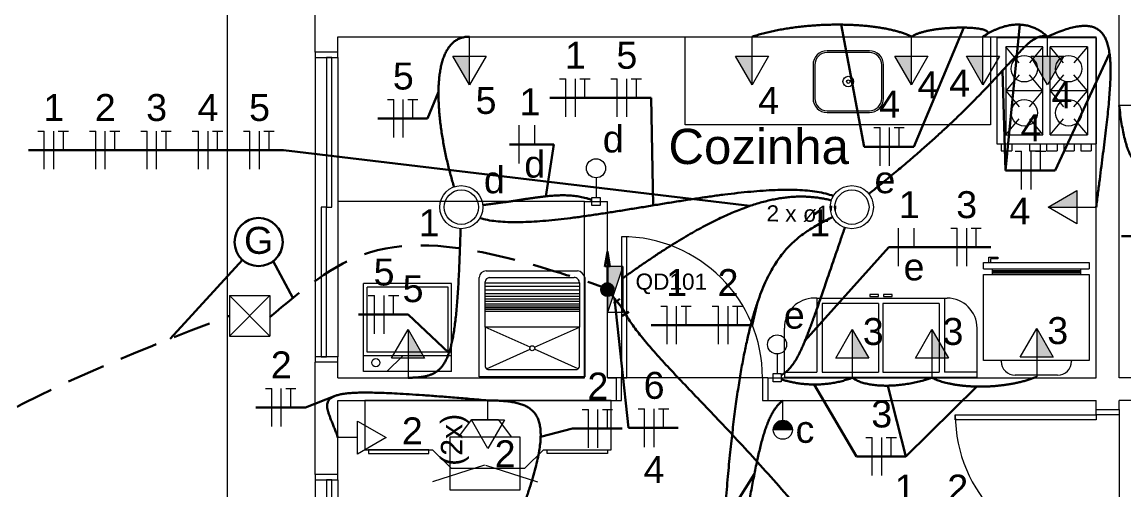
# Model space of a CAD drawing. Header units: inches. Extents: x 82 to 150, y -19 to 82.
# Drawn here: x 90.33 to 97.55, y 9.87 to 12.93 of the extents above; entities that cross this region are included whole.
import ezdxf
from ezdxf.enums import TextEntityAlignment as Align

# ---------------------------------------------------------------- set-up
doc = ezdxf.new("R2010")
doc.units = ezdxf.units.IN
doc.header["$MEASUREMENT"] = 0
doc.linetypes.add('HIDDEN', pattern=[0.375, 0.25, -0.125])
for name, color, linetype, lineweight in [('BASE', 7, 'Continuous', 5), ('DI-Fios', 1, 'Continuous', 30), ('EL-Condutos', 8, 'Continuous', 30), ('EL-Fios', 1, 'Continuous', 20), ('EL-Pontos', 5, 'Continuous', 20), ('EL-Textos fios', 7, 'Continuous', 30), ('MOVEIS', 253, 'Continuous', 20), ('P-SIMBOL', 5, 'Continuous', 20), ('TEXTO', 7, 'Continuous', 20)]:
    doc.layers.add(name, color=color, linetype=linetype, lineweight=lineweight)
doc.styles.add('Arial', font='arial.ttf')
doc.dimstyles.get("Standard").update_dxf_attribs({"dimtxt": 0.18, "dimasz": 0.18, "dimexe": 0.18, "dimexo": 0.0625, "dimgap": 0.09, "dimtad": 0, "dimtih": 1, "dimtoh": 1, "dimdec": 4, "dimzin": 0, "dimdsep": 46, "dimtxsty": 'Standard', "dimcen": 0.09, "dimadec": 0, "dimazin": 0, "dimtfac": 1, "dimtdec": 4, "dimtofl": 0, "dimtmove": 0, "dimatfit": 3, "dimfxl": 0, "dimtolj": 1, "dimtzin": 0, "dimarcsym": 0})

msp = doc.modelspace()

# ---------------------------------------------------------------- hatches: boundary and pattern name
at = {"layer": 'P-SIMBOL', "linetype": 'Continuous'}
for points in [[(93.2664, 12.7067), (93.2664, 12.5192), (93.1582, 12.7067)], [(95.1177, 12.7067), (95.1177, 12.5192), (95.0095, 12.7067)], [(96.1618, 12.7067), (96.1618, 12.5192), (96.0536, 12.7067)], [(96.6305, 12.7067), (96.6305, 12.5192), (96.5222, 12.7067)], [(96.944, 12.7067), (97.0522, 12.5192), (97.1605, 12.7067)], [(97.2442, 11.7185), (97.0567, 11.7185), (97.2442, 11.8267)], [(94.2701, 11.3294), (94.1702, 11.3294), (94.1702, 11.0285)], [(92.8637, 10.7297), (92.8637, 10.9172), (92.9719, 10.7297)], [(95.7744, 10.7296), (95.7744, 10.9171), (95.8827, 10.7296)], [(96.2962, 10.7302), (96.2962, 10.9177), (96.4045, 10.7302)], [(96.9826, 10.7356), (96.9826, 10.9231), (97.0909, 10.7356)], [(95.2569, 10.2612), (95.3194, 10.2612), (95.3194, 10.3237), (95.3098, 10.3232), (95.2928, 10.3177), (95.2823, 10.3117), (95.2743, 10.3047), (95.2663, 10.2942), (95.2602, 10.2812), (95.2573, 10.2682), (95.2575, 10.2612)], [(95.3819, 10.2612), (95.3194, 10.2612), (95.3194, 10.3237), (95.3291, 10.3232), (95.3461, 10.3177), (95.3566, 10.3117), (95.3646, 10.3047), (95.3726, 10.2942), (95.3787, 10.2812), (95.3816, 10.2682), (95.3814, 10.2612)]]:
    msp.add_hatch(color=256, dxfattribs=at).paths.add_polyline_path(points)

# ---------------------------------------------------------------- linework, layer by layer
at = {"layer": 'BASE'}
for p, q in [((91.6782, 18.2517), (91.6782, 1.4872)), ((97.5222, 10.6022), (97.5222, 14.1672)), ((92.2547, 12.7337), (92.2547, 13.0857)), ((92.4047, 12.8347), (97.3722, 12.8347)), ((92.4047, 12.7337), (92.4047, 12.8347)), ((97.3722, 10.6022), (97.3722, 12.8347)), ((92.4047, 12.7337), (92.2547, 12.7337)), ((94.0202, 11.7557), (92.4047, 11.7557)), ((94.0202, 10.6022), (94.0202, 11.7557)), ((94.0202, 11.7557), (94.1702, 11.7557)), ((94.1702, 10.6022), (94.1702, 11.7557)), ((92.4047, 10.7032), (92.2547, 10.7032)), ((92.2547, 9.9677), (92.2547, 10.7032)), ((92.4047, 10.6022), (92.4047, 10.7032)), ((92.4047, 10.6022), (94.0202, 10.6022)), ((94.1702, 10.6022), (94.2277, 10.6022)), ((95.1857, 10.6022), (94.1702, 10.6022)), ((94.2277, 10.6022), (94.2277, 10.4522)), ((95.2202, 10.6022), (97.3722, 10.6022)), ((95.2202, 10.6022), (95.2202, 10.4522)), ((99.5587, 10.6022), (97.5222, 10.6022)), ((92.4047, 10.4522), (94.2277, 10.4522)), ((92.4047, 9.9677), (92.4047, 10.4522)), ((95.2202, 10.4522), (97.3722, 10.4522)), ((97.3722, 10.3947), (97.3722, 10.4522)), ((99.5587, 10.4522), (97.5222, 10.4522)), ((97.5222, 10.3947), (97.5222, 10.4522)), ((97.3722, 10.3947), (97.5222, 10.3947)), ((97.5222, 10.3947), (97.5222, 9.4022)), ((92.4047, 9.9677), (92.2547, 9.9677))]:
    msp.add_line(p, q, dxfattribs=at)
at = {"layer": 'BASE', "linetype": 'Continuous'}
for p, q in [((92.2547, 12.6992), (92.2547, 10.7377)), ((92.4047, 12.6992), (92.4047, 10.7377)), ((95.2202, 10.6022), (95.1857, 10.6022)), ((92.2547, 9.9327), (92.2547, 7.7407)), ((92.4047, 9.9327), (92.4047, 7.7407))]:
    msp.add_line(p, q, dxfattribs=at)
for points in [[(92.2547, 12.7337), (92.2547, 12.6992), (92.4047, 12.6992), (92.4047, 12.7337)], [(92.4047, 10.7032), (92.4047, 10.7377), (92.2547, 10.7377), (92.2547, 10.7032)], [(94.2277, 10.4522), (94.2627, 10.4522), (94.2627, 10.6022), (94.2277, 10.6022)], [(95.2202, 10.6022), (95.1857, 10.6022), (95.1857, 10.4522), (95.2202, 10.4522)], [(97.5222, 10.3947), (97.5222, 10.3597), (97.3722, 10.3597), (97.3722, 10.3947)], [(92.2547, 9.9677), (92.2547, 9.9327), (92.4047, 9.9327), (92.4047, 9.9677)]]:
    msp.add_lwpolyline(points, dxfattribs=at)
for points in [[(92.3297, 12.6992), (92.3297, 11.7182), (92.3647, 11.7182), (92.3647, 12.6992), (92.3297, 12.6992), (92.3297, 12.6992)], [(92.2952, 11.7182), (92.2952, 10.7377), (92.3297, 10.7377), (92.3297, 11.7182), (92.2952, 11.7182), (92.2952, 11.7182)], [(94.2627, 10.6022), (94.2972, 10.6022), (94.2972, 11.5252), (94.2627, 11.5252), (94.2627, 10.6022), (94.2627, 10.6022)], [(97.3722, 10.3597), (97.3722, 10.3252), (96.4492, 10.3252), (96.4492, 10.3597), (97.3722, 10.3597), (97.3722, 10.3597)], [(92.3297, 9.9327), (92.3297, 8.8367), (92.3647, 8.8367), (92.3647, 9.9327), (92.3297, 9.9327), (92.3297, 9.9327)]]:
    msp.add_lwpolyline(points, close=True, dxfattribs=at)
for centre, start, end in [((94.2627, 10.6022), 0, 90), ((97.3722, 10.3597), 180, 270)]:
    msp.add_arc(centre, 0.923, start, end, dxfattribs=at)
at = {"layer": 'DI-Fios'}
for points in [[(91.3062, 10.8572), (91.7784, 11.3738)], [(92.1096, 11.1239), (91.9812, 11.3655)]]:
    msp.add_lwpolyline(points, dxfattribs=at)
msp.add_circle((91.8847, 11.4902), 0.1577, dxfattribs=at)
at = {"layer": 'EL-Condutos'}
msp.add_line((94.1702, 11.179), (94.1702, 11.429), dxfattribs=at)
at = {"layer": 'EL-Condutos', "linetype": 'Continuous'}
for p, q in [((94.2119, 11.0871), (94.2509, 11.1184)), ((94.2627, 11.0637), (94.2314, 11.1027)), ((94.2627, 11.0637), (94.2875, 11.0203)), ((94.3092, 11.0326), (94.2657, 11.0079))]:
    msp.add_line(p, q, dxfattribs=at)
at = {"layer": 'EL-Condutos', "const_width": 0.0417}
msp.add_lwpolyline([(94.191, 11.179, 1), (94.1494, 11.179, 1)], format="xyb", close=True, dxfattribs=at)
at = {"layer": 'EL-Condutos'}
msp.add_circle((94.1702, 11.179), 0.0417, dxfattribs=at)
at = {"layer": 'EL-Condutos', "linetype": 'HIDDEN', "ltscale": 10}
msp.add_spline([(91.846, 14.7698), (91.6372, 14.61), (91.4391, 14.4454), (91.2512, 14.2765), (91.0733, 14.1038), (90.9052, 13.9278), (90.7464, 13.7487), (90.5968, 13.5672), (90.456, 13.3837), (90.3237, 13.1985), (90.1996, 13.0121), (90.0835, 12.8251), (89.9751, 12.6377), (89.8739, 12.4505), (89.7799, 12.2638), (89.6925, 12.0783), (89.6117, 11.8942), (89.537, 11.712), (89.4682, 11.5322), (89.405, 11.3552), (89.3471, 11.1814), (89.2941, 11.0113), (89.2459, 10.8454), (89.202, 10.684), (89.1623, 10.5277), (89.1263, 10.3768), (89.0939, 10.2318), (89.0647, 10.0931), (89.0385, 9.9613), (89.0148, 9.8366), (88.9936, 9.7197)], degree=3, dxfattribs=at)
at = {"layer": 'EL-Condutos', "linetype": 'Continuous'}
for points in [[(96.1618, 12.8347), (96.1423, 12.8441), (96.1207, 12.8529), (96.0971, 12.8612), (96.0717, 12.869), (96.0446, 12.8761), (96.0158, 12.8827), (95.9855, 12.8886), (95.9538, 12.894), (95.9208, 12.8987), (95.8865, 12.9028), (95.8512, 12.9063), (95.8149, 12.9091), (95.7777, 12.9112), (95.7398, 12.9127), (95.7012, 12.9135), (95.6621, 12.9136), (95.6225, 12.9129), (95.5826, 12.9116), (95.5425, 12.9095), (95.5023, 12.9066), (95.462, 12.903), (95.4219, 12.8987), (95.382, 12.8935), (95.3424, 12.8876), (95.3032, 12.8808), (95.2646, 12.8733), (95.2266, 12.8649), (95.1894, 12.8557), (95.1531, 12.8456), (95.1177, 12.8347)], [(96.6305, 12.8347), (96.6444, 12.8418), (96.6541, 12.8485), (96.6599, 12.8548), (96.6619, 12.8606), (96.6605, 12.866), (96.6557, 12.871), (96.648, 12.8755), (96.6374, 12.8795), (96.6243, 12.8831), (96.6088, 12.8862), (96.5912, 12.8888), (96.5717, 12.8909), (96.5506, 12.8924), (96.5281, 12.8935), (96.5043, 12.8941), (96.4796, 12.8941), (96.4542, 12.8936), (96.4283, 12.8926), (96.402, 12.891), (96.3758, 12.8888), (96.3497, 12.8861), (96.3241, 12.8828), (96.2991, 12.8789), (96.275, 12.8744), (96.252, 12.8694), (96.2304, 12.8637), (96.2103, 12.8574), (96.192, 12.8505), (96.1758, 12.8429), (96.1618, 12.8347)], [(97.0522, 12.8347), (97.0428, 12.8436), (97.0329, 12.852), (97.0226, 12.86), (97.012, 12.8675), (97.001, 12.8745), (96.9896, 12.881), (96.9779, 12.887), (96.9658, 12.8924), (96.9534, 12.8973), (96.9407, 12.9016), (96.9277, 12.9052), (96.9143, 12.9083), (96.9006, 12.9107), (96.8867, 12.9124), (96.8724, 12.9135), (96.8579, 12.9138), (96.8432, 12.9135), (96.8281, 12.9124), (96.8128, 12.9105), (96.7973, 12.9079), (96.7815, 12.9045), (96.7655, 12.9002), (96.7493, 12.8951), (96.7329, 12.8892), (96.7163, 12.8824), (96.6995, 12.8747), (96.6825, 12.8661), (96.6653, 12.8566), (96.648, 12.8461), (96.6305, 12.8347)], [(97.0522, 12.8347), (97.1045, 12.8575), (97.1525, 12.8758), (97.1965, 12.8897), (97.2365, 12.8992), (97.2728, 12.9045), (97.3055, 12.9054), (97.3346, 12.902), (97.3604, 12.8944), (97.383, 12.8825), (97.4026, 12.8665), (97.4192, 12.8464), (97.4331, 12.8221), (97.4443, 12.7938), (97.453, 12.7614), (97.4594, 12.725), (97.4636, 12.6846), (97.4658, 12.6402), (97.466, 12.592), (97.4645, 12.5398), (97.4614, 12.4838), (97.4567, 12.4239), (97.4508, 12.3603), (97.4436, 12.2929), (97.4354, 12.2218), (97.4263, 12.1469), (97.4164, 12.0684), (97.4059, 11.9863), (97.395, 11.9006), (97.3837, 11.8113), (97.3722, 11.7185)], [(93.2664, 12.8347), (93.2386, 12.8327), (93.2132, 12.8268), (93.19, 12.8173), (93.169, 12.8043), (93.1502, 12.7879), (93.1334, 12.7684), (93.1186, 12.746), (93.1057, 12.7209), (93.0947, 12.6931), (93.0854, 12.6631), (93.0779, 12.6308), (93.072, 12.5965), (93.0676, 12.5604), (93.0648, 12.5227), (93.0634, 12.4836), (93.0633, 12.4432), (93.0645, 12.4018), (93.0669, 12.3594), (93.0705, 12.3164), (93.0752, 12.2729), (93.0808, 12.2291), (93.0874, 12.1851), (93.0949, 12.1412), (93.1031, 12.0976), (93.112, 12.0544), (93.1217, 12.0118), (93.1318, 11.97), (93.1425, 11.9293), (93.1537, 11.8897), (93.1652, 11.8515)], [(95.8826, 11.8056), (95.9738, 11.8789), (96.0595, 11.9494), (96.1398, 12.017), (96.2148, 12.0818), (96.285, 12.1439), (96.3503, 12.2032), (96.4112, 12.2597), (96.4677, 12.3135), (96.5201, 12.3646), (96.5686, 12.4129), (96.6134, 12.4586), (96.6548, 12.5016), (96.6929, 12.5419), (96.728, 12.5796), (96.7603, 12.6146), (96.7899, 12.6471), (96.8172, 12.6769), (96.8423, 12.7041), (96.8655, 12.7288), (96.8869, 12.7509), (96.9068, 12.7705), (96.9253, 12.7875), (96.9428, 12.8021), (96.9594, 12.8141), (96.9753, 12.8236), (96.9907, 12.8307), (97.0059, 12.8354), (97.0211, 12.8376), (97.0365, 12.8373), (97.0522, 12.8347)], [(98.9251, 11.8568), (98.8097, 11.8666), (98.7011, 11.8745), (98.5991, 11.8805), (98.5034, 11.885), (98.4138, 11.8882), (98.3302, 11.8906), (98.2523, 11.8922), (98.1798, 11.8934), (98.1126, 11.8945), (98.0504, 11.8958), (97.993, 11.8975), (97.9402, 11.9), (97.8918, 11.9034), (97.8475, 11.9081), (97.8071, 11.9144), (97.7705, 11.9225), (97.7373, 11.9327), (97.7074, 11.9453), (97.6805, 11.9606), (97.6564, 11.9788), (97.635, 12.0002), (97.6159, 12.0252), (97.599, 12.054), (97.584, 12.0868), (97.5707, 12.1239), (97.5589, 12.1657), (97.5484, 12.2124), (97.5389, 12.2643), (97.5302, 12.3216), (97.5222, 12.3847)], [(95.6516, 11.7921), (95.5999, 11.8075), (95.5428, 11.8189), (95.4807, 11.8267), (95.414, 11.831), (95.343, 11.8322), (95.2681, 11.8306), (95.1898, 11.8264), (95.1085, 11.8199), (95.0244, 11.8114), (94.9381, 11.8011), (94.8499, 11.7893), (94.7601, 11.7763), (94.6693, 11.7624), (94.5777, 11.7478), (94.4858, 11.7328), (94.394, 11.7177), (94.3027, 11.7028), (94.2122, 11.6882), (94.1229, 11.6744), (94.0353, 11.6615), (93.9496, 11.6499), (93.8664, 11.6399), (93.7861, 11.6316), (93.7089, 11.6253), (93.6353, 11.6214), (93.5657, 11.6201), (93.5004, 11.6218), (93.44, 11.6265), (93.3846, 11.6347), (93.3349, 11.6466)], [(93.3534, 11.7323), (93.3873, 11.7364), (93.4202, 11.7406), (93.452, 11.7448), (93.4828, 11.7491), (93.5126, 11.7534), (93.5416, 11.7577), (93.5696, 11.7619), (93.5968, 11.766), (93.6233, 11.77), (93.6489, 11.7739), (93.6739, 11.7775), (93.6982, 11.781), (93.7219, 11.7841), (93.7449, 11.787), (93.7675, 11.7896), (93.7895, 11.7918), (93.8111, 11.7936), (93.8322, 11.795), (93.853, 11.7959), (93.8734, 11.7963), (93.8936, 11.7962), (93.9135, 11.7955), (93.9331, 11.7942), (93.9527, 11.7924), (93.972, 11.7898), (93.9913, 11.7865), (94.0106, 11.7825), (94.0298, 11.7778), (94.0491, 11.7722), (94.0685, 11.7659)], [(94.269, 11.2519), (94.3389, 11.3019), (94.4065, 11.349), (94.4719, 11.3933), (94.5352, 11.4348), (94.5964, 11.4737), (94.6556, 11.5099), (94.7129, 11.5436), (94.7684, 11.5747), (94.822, 11.6034), (94.8738, 11.6298), (94.924, 11.6539), (94.9725, 11.6757), (95.0195, 11.6954), (95.065, 11.7129), (95.109, 11.7285), (95.1516, 11.742), (95.1929, 11.7537), (95.233, 11.7636), (95.2718, 11.7716), (95.3095, 11.778), (95.3461, 11.7828), (95.3817, 11.7859), (95.4164, 11.7876), (95.4501, 11.7879), (95.4831, 11.7867), (95.5152, 11.7843), (95.5467, 11.7807), (95.5775, 11.7758), (95.6077, 11.7699), (95.6373, 11.7629)], [(94.8948, 8.9758), (94.9061, 9.1979), (94.9181, 9.4065), (94.9309, 9.6018), (94.9446, 9.7845), (94.959, 9.955), (94.9744, 10.1138), (94.9905, 10.2614), (95.0076, 10.3982), (95.0255, 10.5247), (95.0444, 10.6414), (95.0642, 10.7488), (95.085, 10.8474), (95.1068, 10.9376), (95.1295, 11.0199), (95.1533, 11.0948), (95.1781, 11.1628), (95.204, 11.2243), (95.231, 11.2798), (95.259, 11.3299), (95.2882, 11.3749), (95.3185, 11.4154), (95.3499, 11.4518), (95.3825, 11.4847), (95.4164, 11.5145), (95.4514, 11.5416), (95.4876, 11.5666), (95.5251, 11.5899), (95.5639, 11.6121), (95.604, 11.6335), (95.6454, 11.6547)], [(93.2082, 11.576), (93.2054, 11.4904), (93.2025, 11.4099), (93.1994, 11.3344), (93.196, 11.2636), (93.1924, 11.1975), (93.1884, 11.1359), (93.1841, 11.0787), (93.1793, 11.0256), (93.1741, 10.9766), (93.1683, 10.9314), (93.1619, 10.8899), (93.155, 10.8521), (93.1473, 10.8176), (93.1389, 10.7863), (93.1297, 10.7582), (93.1197, 10.733), (93.1088, 10.7106), (93.0969, 10.6908), (93.0841, 10.6735), (93.0703, 10.6585), (93.0553, 10.6456), (93.0392, 10.6348), (93.022, 10.6258), (93.0035, 10.6185), (92.9837, 10.6128), (92.9626, 10.6084), (92.94, 10.6053), (92.9161, 10.6032), (92.8906, 10.6021), (92.8637, 10.6017)], [(95.7253, 11.5853), (95.7, 11.5119), (95.6763, 11.4424), (95.6538, 11.3768), (95.6327, 11.315), (95.6128, 11.2568), (95.594, 11.2021), (95.5764, 11.1508), (95.5597, 11.1027), (95.544, 11.0578), (95.5291, 11.0159), (95.5151, 10.9768), (95.5018, 10.9405), (95.4891, 10.9068), (95.4771, 10.8757), (95.4656, 10.8469), (95.4545, 10.8204), (95.4438, 10.796), (95.4334, 10.7737), (95.4232, 10.7532), (95.4133, 10.7345), (95.4034, 10.7174), (95.3936, 10.7018), (95.3837, 10.6877), (95.3737, 10.6748), (95.3636, 10.663), (95.3531, 10.6523), (95.3424, 10.6425), (95.3313, 10.6334), (95.3197, 10.625), (95.3076, 10.6171)], [(94.1702, 11.179), (94.1747, 11.1734), (94.1789, 11.1682), (94.1828, 11.1633), (94.1865, 11.1587), (94.1899, 11.1544), (94.1931, 11.1504), (94.1962, 11.1466), (94.1991, 11.143), (94.2018, 11.1395), (94.2045, 11.1363), (94.207, 11.1331), (94.2094, 11.1301), (94.2118, 11.1271), (94.2141, 11.1242), (94.2165, 11.1213), (94.2188, 11.1185), (94.2211, 11.1155), (94.2235, 11.1126), (94.2259, 11.1095), (94.2284, 11.1064), (94.2311, 11.1031), (94.2338, 11.0997), (94.2367, 11.0961), (94.2398, 11.0923), (94.243, 11.0883), (94.2465, 11.084), (94.2501, 11.0794), (94.254, 11.0745), (94.2582, 11.0693), (94.2627, 11.0637)], [(94.2875, 11.0203), (94.336, 10.9452), (94.3992, 10.8629), (94.4759, 10.7731), (94.5649, 10.6751), (94.6651, 10.5687), (94.7753, 10.4533), (94.8943, 10.3286), (95.021, 10.194), (95.1541, 10.0492), (95.2926, 9.8937), (95.4352, 9.727), (95.5807, 9.5488), (95.7281, 9.3586), (95.876, 9.1559), (96.0235, 8.9404), (96.1692, 8.7115), (96.312, 8.4688), (96.4507, 8.212), (96.5842, 7.9404), (96.7113, 7.6538), (96.8308, 7.3517), (96.9416, 7.0336), (97.0425, 6.6992), (97.1322, 6.3478), (97.2097, 5.9792), (97.2738, 5.5929), (97.3232, 5.1884), (97.3569, 4.7653), (97.3736, 4.3232), (97.3722, 3.8616)], [(95.7744, 10.6016), (95.7577, 10.5955), (95.7409, 10.5899), (95.7241, 10.5848), (95.7073, 10.5801), (95.6905, 10.576), (95.6737, 10.5722), (95.6569, 10.569), (95.6401, 10.5661), (95.6234, 10.5637), (95.6067, 10.5617), (95.5901, 10.5601), (95.5736, 10.5589), (95.5572, 10.558), (95.5409, 10.5576), (95.5248, 10.5575), (95.5088, 10.5577), (95.4929, 10.5583), (95.4772, 10.5593), (95.4618, 10.5605), (95.4465, 10.5621), (95.4314, 10.5639), (95.4165, 10.5661), (95.4019, 10.5685), (95.3876, 10.5712), (95.3735, 10.5741), (95.3597, 10.5773), (95.3463, 10.5808), (95.3331, 10.5844), (95.3202, 10.5883), (95.3077, 10.5924)], [(96.2962, 10.6022), (96.2781, 10.5959), (96.2596, 10.59), (96.2407, 10.5844), (96.2216, 10.5793), (96.2023, 10.5745), (96.1828, 10.5701), (96.1632, 10.5662), (96.1434, 10.5626), (96.1236, 10.5595), (96.1038, 10.5568), (96.084, 10.5545), (96.0643, 10.5527), (96.0448, 10.5513), (96.0254, 10.5503), (96.0062, 10.5498), (95.9873, 10.5498), (95.9687, 10.5503), (95.9504, 10.5512), (95.9325, 10.5526), (95.9151, 10.5545), (95.8981, 10.5569), (95.8817, 10.5597), (95.8658, 10.5631), (95.8506, 10.567), (95.836, 10.5715), (95.8221, 10.5764), (95.8089, 10.5819), (95.7966, 10.5879), (95.785, 10.5945), (95.7744, 10.6016)], [(96.9826, 10.6076), (96.9578, 10.5983), (96.9324, 10.5898), (96.9067, 10.5821), (96.8806, 10.5751), (96.8543, 10.5689), (96.8277, 10.5635), (96.801, 10.5587), (96.7743, 10.5547), (96.7475, 10.5513), (96.7208, 10.5486), (96.6941, 10.5465), (96.6677, 10.545), (96.6415, 10.5441), (96.6157, 10.5438), (96.5902, 10.5441), (96.5651, 10.5449), (96.5406, 10.5462), (96.5166, 10.5481), (96.4932, 10.5504), (96.4705, 10.5532), (96.4486, 10.5564), (96.4275, 10.56), (96.4073, 10.5641), (96.3881, 10.5685), (96.3699, 10.5733), (96.3527, 10.5785), (96.3367, 10.584), (96.3219, 10.5898), (96.3084, 10.5959), (96.2962, 10.6022)], [(93.3875, 10.4532), (93.2666, 10.4636), (93.1549, 10.4728), (93.0521, 10.4809), (92.9578, 10.4878), (92.8716, 10.4936), (92.7933, 10.4982), (92.7225, 10.5015), (92.6589, 10.5037), (92.6021, 10.5046), (92.5518, 10.5043), (92.5078, 10.5027), (92.4695, 10.4998), (92.4368, 10.4957), (92.4093, 10.4902), (92.3867, 10.4834), (92.3685, 10.4752), (92.3546, 10.4657), (92.3445, 10.4547), (92.338, 10.4424), (92.3347, 10.4287), (92.3342, 10.4135), (92.3363, 10.3969), (92.3406, 10.3788), (92.3468, 10.3593), (92.3545, 10.3382), (92.3634, 10.3157), (92.3733, 10.2916), (92.3836, 10.2659), (92.3942, 10.2387), (92.4047, 10.21)], [(93.2899, 8.9652), (93.3475, 9.0957), (93.4008, 9.2184), (93.45, 9.3336), (93.495, 9.4415), (93.536, 9.5423), (93.5729, 9.6363), (93.6058, 9.7236), (93.6349, 9.8046), (93.66, 9.8795), (93.6813, 9.9484), (93.6989, 10.0117), (93.7128, 10.0696), (93.7229, 10.1223), (93.7295, 10.1701), (93.7326, 10.2131), (93.7321, 10.2517), (93.7282, 10.286), (93.7208, 10.3163), (93.7102, 10.3428), (93.6962, 10.3658), (93.679, 10.3855), (93.6587, 10.4022), (93.6352, 10.416), (93.6086, 10.4272), (93.579, 10.436), (93.5464, 10.4428), (93.5109, 10.4476), (93.4726, 10.4508), (93.4314, 10.4526), (93.3875, 10.4532)], [(95.3194, 10.4522), (95.3022, 10.438), (95.286, 10.4214), (95.2709, 10.4024), (95.2567, 10.381), (95.2433, 10.3572), (95.2306, 10.3309), (95.2186, 10.3022), (95.2072, 10.2712), (95.1962, 10.2376), (95.1857, 10.2017), (95.1754, 10.1634), (95.1654, 10.1226), (95.1555, 10.0794), (95.1457, 10.0338), (95.1358, 9.9857), (95.1258, 9.9352), (95.1155, 9.8823), (95.105, 9.827), (95.0941, 9.7692), (95.0827, 9.7089), (95.0707, 9.6463), (95.0581, 9.5812), (95.0448, 9.5136), (95.0306, 9.4436), (95.0156, 9.3712), (94.9995, 9.2963), (94.9824, 9.219), (94.964, 9.1392), (94.9445, 9.057), (94.9235, 8.9723)]]:
    msp.add_spline(points, degree=3, dxfattribs=at)
at = {"layer": 'EL-Condutos', "linetype": 'HIDDEN'}
for points in [[(91.958, 10.9973), (92.6115, 11.4221), (93.5208, 11.3845), (94.191, 11.179)], [(89.0667, 9.5673), (89.7588, 10.094), (91.693, 11.0075)]]:
    msp.add_spline(points, degree=3, dxfattribs=at)
at = {"layer": 'EL-Fios', "color": 5}
for p, q in [((93.8562, 12.5592), (93.8979, 12.5592)), ((93.8979, 12.3092), (93.8979, 12.5592)), ((93.9604, 12.3092), (93.9604, 12.5592)), ((93.9895, 12.5592), (94.0562, 12.5592)), ((94.0229, 12.4342), (94.0229, 12.5592)), ((94.193, 12.5592), (94.2347, 12.5592)), ((94.2347, 12.3092), (94.2347, 12.5592)), ((94.2972, 12.3092), (94.2972, 12.5592)), ((94.3263, 12.5592), (94.393, 12.5592)), ((94.3597, 12.4342), (94.3597, 12.5592)), ((92.7286, 12.4236), (92.7702, 12.4236)), ((92.7702, 12.1736), (92.7702, 12.4236)), ((92.8327, 12.1736), (92.8327, 12.4236)), ((92.8619, 12.4236), (92.9286, 12.4236)), ((92.8952, 12.2986), (92.8952, 12.4236)), ((90.4391, 12.2171), (90.4808, 12.2171)), ((90.4808, 11.9671), (90.4808, 12.2171)), ((90.5433, 11.9671), (90.5433, 12.2171)), ((90.5725, 12.2171), (90.6392, 12.2171)), ((90.6058, 12.0921), (90.6058, 12.2171)), ((90.7759, 12.2171), (90.8176, 12.2171)), ((90.8176, 11.9671), (90.8176, 12.2171)), ((90.8801, 11.9671), (90.8801, 12.2171)), ((90.9093, 12.2171), (90.976, 12.2171)), ((90.9426, 12.0921), (90.9426, 12.2171)), ((91.1127, 12.2171), (91.1544, 12.2171)), ((91.1544, 11.9671), (91.1544, 12.2171)), ((91.2169, 11.9671), (91.2169, 12.2171)), ((91.2461, 12.2171), (91.3127, 12.2171)), ((91.2794, 12.0921), (91.2794, 12.2171)), ((91.4495, 12.2171), (91.4912, 12.2171)), ((91.4912, 11.9671), (91.4912, 12.2171)), ((91.5537, 11.9671), (91.5537, 12.2171)), ((91.5829, 12.2171), (91.6495, 12.2171)), ((91.6162, 12.0921), (91.6162, 12.2171)), ((91.7863, 12.2171), (91.828, 12.2171)), ((91.828, 11.9671), (91.828, 12.2171)), ((91.8905, 11.9671), (91.8905, 12.2171)), ((91.9197, 12.2171), (91.9863, 12.2171)), ((91.953, 12.0921), (91.953, 12.2171)), ((93.5916, 12.0045), (93.5916, 12.2545)), ((93.6935, 12.1295), (93.6935, 12.2545)), ((95.9149, 12.2394), (95.9565, 12.2394)), ((95.9149, 12.2394), (95.9565, 12.2394)), ((95.9565, 11.9894), (95.9565, 12.2394)), ((95.9565, 11.9894), (95.9565, 12.2394)), ((96.019, 11.9894), (96.019, 12.2394)), ((96.019, 11.9894), (96.019, 12.2394)), ((96.0482, 12.2394), (96.1149, 12.2394)), ((96.0482, 12.2394), (96.1149, 12.2394)), ((96.0815, 12.1144), (96.0815, 12.2394)), ((96.0815, 12.1144), (96.0815, 12.2394)), ((96.8412, 12.0845), (96.8828, 12.0845)), ((96.8412, 12.0845), (96.8828, 12.0845)), ((96.8412, 12.0845), (96.8828, 12.0845)), ((96.8828, 11.8345), (96.8828, 12.0845)), ((96.8828, 11.8345), (96.8828, 12.0845)), ((96.8828, 11.8345), (96.8828, 12.0845)), ((96.9453, 11.8345), (96.9453, 12.0845)), ((96.9453, 11.8345), (96.9453, 12.0845)), ((96.9453, 11.8345), (96.9453, 12.0845)), ((96.9745, 12.0845), (97.0412, 12.0845)), ((96.9745, 12.0845), (97.0412, 12.0845)), ((96.9745, 12.0845), (97.0412, 12.0845)), ((97.0078, 11.9595), (97.0078, 12.0845)), ((97.0078, 11.9595), (97.0078, 12.0845)), ((97.0078, 11.9595), (97.0078, 12.0845)), ((96.077, 11.3313), (96.077, 11.5813)), ((96.1788, 11.4563), (96.1788, 11.5813)), ((96.4196, 11.5813), (96.4612, 11.5813)), ((96.4612, 11.3313), (96.4612, 11.5813)), ((96.5237, 11.3313), (96.5237, 11.5813)), ((96.5529, 11.5813), (96.6196, 11.5813)), ((96.5862, 11.4563), (96.5862, 11.5813)), ((92.6027, 11.1403), (92.6443, 11.1403)), ((92.6443, 10.8903), (92.6443, 11.1403)), ((92.7068, 10.8903), (92.7068, 11.1403)), ((92.736, 11.1403), (92.8027, 11.1403)), ((92.7693, 11.0153), (92.7693, 11.1403)), ((94.5191, 11.0714), (94.5607, 11.0714)), ((94.5607, 10.8214), (94.5607, 11.0714)), ((94.6232, 10.8214), (94.6232, 11.0714)), ((94.6524, 11.0714), (94.7191, 11.0714)), ((94.6857, 10.9464), (94.6857, 11.0714)), ((94.8559, 11.0714), (94.8975, 11.0714)), ((94.8975, 10.8214), (94.8975, 11.0714)), ((94.96, 10.8214), (94.96, 11.0714)), ((94.9892, 11.0714), (95.0559, 11.0714)), ((95.0225, 10.9464), (95.0225, 11.0714)), ((91.9289, 10.5323), (91.9705, 10.5323)), ((91.9705, 10.2823), (91.9705, 10.5323)), ((92.033, 10.2823), (92.033, 10.5323)), ((92.0622, 10.5323), (92.1289, 10.5323)), ((92.0955, 10.4073), (92.0955, 10.5323)), ((94.3716, 10.3983), (94.4133, 10.3983)), ((94.4133, 10.1483), (94.4133, 10.3983)), ((94.4758, 10.1483), (94.4758, 10.3983)), ((94.505, 10.3983), (94.5716, 10.3983)), ((94.5383, 10.2733), (94.5383, 10.3983)), ((94.0037, 10.3937), (94.0454, 10.3937)), ((94.0454, 10.1437), (94.0454, 10.3937)), ((94.1079, 10.1437), (94.1079, 10.3937)), ((94.137, 10.3937), (94.2037, 10.3937)), ((94.1704, 10.2687), (94.1704, 10.3937)), ((95.8633, 10.2109), (95.9049, 10.2109)), ((95.8633, 10.2109), (95.9049, 10.2109)), ((95.8633, 10.2109), (95.9049, 10.2109)), ((95.9049, 9.9609), (95.9049, 10.2109)), ((95.9049, 9.9609), (95.9049, 10.2109)), ((95.9049, 9.9609), (95.9049, 10.2109)), ((95.9674, 9.9609), (95.9674, 10.2109)), ((95.9674, 9.9609), (95.9674, 10.2109)), ((95.9674, 9.9609), (95.9674, 10.2109)), ((95.9966, 10.2109), (96.0633, 10.2109)), ((95.9966, 10.2109), (96.0633, 10.2109)), ((95.9966, 10.2109), (96.0633, 10.2109)), ((96.0299, 10.0859), (96.0299, 10.2109)), ((96.0299, 10.0859), (96.0299, 10.2109)), ((96.0299, 10.0859), (96.0299, 10.2109))]:
    msp.add_line(p, q, dxfattribs=at)
at = {"layer": 'EL-Pontos', "linetype": 'Continuous'}
msp.add_circle((94.1702, 11.179), 0.025, dxfattribs=at)
at = {"layer": 'EL-Textos fios'}
for p, q in [((95.7013, 12.9135), (95.8524, 12.1144)), ((96.5043, 12.8941), (96.1774, 12.1144)), ((96.8724, 12.9135), (96.7787, 11.9595)), ((97.4594, 12.725), (97.1037, 11.9595)), ((96.7587, 12.6129), (96.7787, 11.9595)), ((93.0632, 12.4731), (92.9911, 12.2986)), ((94.4555, 12.4342), (93.7937, 12.4342)), ((94.4691, 11.7301), (94.4555, 12.4342)), ((92.9911, 12.2986), (92.6661, 12.2986)), ((93.8178, 12.1295), (93.5291, 12.1295)), ((93.7662, 11.7894), (93.8178, 12.1295)), ((92.0488, 12.0921), (90.3766, 12.0921)), ((95.1029, 11.7264), (92.0488, 12.0921)), ((96.1774, 12.1144), (95.8524, 12.1144)), ((95.8524, 12.1144), (96.1774, 12.1144)), ((96.7787, 11.9595), (97.1037, 11.9595)), ((96.7787, 11.9595), (97.1037, 11.9595)), ((97.1037, 11.9595), (96.7787, 11.9595)), ((97.8635, 11.5288), (97.5385, 11.5288)), ((95.4637, 10.8423), (96.0145, 11.4563)), ((96.0145, 11.4563), (96.6821, 11.4563)), ((94.2165, 11.1213), (94.3091, 10.2733)), ((95.1538, 11.0961), (95.1184, 10.9464)), ((92.8652, 11.0153), (92.5402, 11.0153)), ((93.132, 10.7648), (92.8652, 11.0153)), ((95.1184, 10.9464), (94.4566, 10.9464)), ((95.5242, 10.5575), (95.8008, 10.0859)), ((96.0062, 10.5498), (96.1258, 10.0859)), ((96.5902, 10.5441), (96.1258, 10.0859)), ((92.3867, 10.4834), (92.1914, 10.4073)), ((92.1914, 10.4073), (91.8664, 10.4073)), ((93.7326, 10.2152), (93.9412, 10.2687)), ((93.9412, 10.2687), (94.2662, 10.2687)), ((94.3091, 10.2733), (94.6341, 10.2733)), ((96.1258, 10.0859), (95.8008, 10.0859)), ((96.1258, 10.0859), (95.8008, 10.0859)), ((95.8008, 10.0859), (96.1258, 10.0859)), ((95.1334, 9.9736), (94.8034, 9.4475))]:
    msp.add_line(p, q, dxfattribs=at)
at = {"layer": 'MOVEIS'}
for p, q in [((94.6802, 12.2577), (94.6802, 12.8347)), ((96.6797, 12.8347), (96.6797, 12.2577)), ((96.7212, 12.8267), (96.7212, 12.1342)), ((97.3717, 12.8267), (96.7212, 12.8267)), ((97.3717, 12.8267), (97.3717, 12.1342)), ((95.8862, 12.7427), (95.6092, 12.7427)), ((95.8862, 12.7307), (95.6092, 12.7307)), ((96.7792, 12.7692), (96.7792, 12.1922)), ((97.0232, 12.7692), (96.7792, 12.7692)), ((96.8677, 12.6642), (96.7792, 12.7692)), ((97.0232, 12.7692), (96.9347, 12.6642)), ((97.0232, 12.1922), (97.0232, 12.7692)), ((97.3142, 12.7692), (97.0697, 12.7692)), ((97.0697, 12.1922), (97.0697, 12.7692)), ((97.1582, 12.6642), (97.0697, 12.7692)), ((97.3142, 12.7692), (97.2257, 12.6642)), ((97.3142, 12.7692), (97.3142, 12.1922)), ((95.5172, 12.6502), (95.5172, 12.4307)), ((95.5287, 12.6502), (95.5287, 12.4307)), ((95.9667, 12.4307), (95.9667, 12.6502)), ((95.9787, 12.4307), (95.9787, 12.6502)), ((96.8677, 12.5852), (96.7792, 12.4807)), ((97.0232, 12.4807), (96.9347, 12.5852)), ((97.1582, 12.5852), (97.0697, 12.4807)), ((97.3142, 12.4807), (97.2257, 12.5852)), ((97.0232, 12.4807), (96.7792, 12.4807)), ((96.7792, 12.4807), (96.8677, 12.3762)), ((96.9347, 12.3762), (97.0232, 12.4807)), ((97.3142, 12.4807), (97.0697, 12.4807)), ((97.0697, 12.4807), (97.1582, 12.3762)), ((97.2257, 12.3762), (97.3142, 12.4807)), ((95.6092, 12.3502), (95.8862, 12.3502)), ((95.6092, 12.3387), (95.8862, 12.3387)), ((96.7792, 12.1922), (96.8677, 12.2967)), ((96.9347, 12.2967), (97.0232, 12.1922)), ((97.0697, 12.1922), (97.1582, 12.2967)), ((97.2257, 12.2967), (97.3142, 12.1922)), ((96.6797, 12.2577), (94.6802, 12.2577)), ((96.7212, 12.1342), (97.3717, 12.1342)), ((96.7502, 12.1342), (96.7502, 12.0882)), ((96.7792, 12.1922), (97.0232, 12.1922)), ((96.8192, 12.1342), (96.8192, 12.0882)), ((96.9357, 12.1342), (96.9357, 12.0882)), ((97.0052, 12.1342), (97.0052, 12.0882)), ((97.0472, 12.1342), (97.0472, 12.0882)), ((97.0697, 12.1922), (97.3142, 12.1922)), ((97.1167, 12.1342), (97.1167, 12.0882)), ((97.1592, 12.1342), (97.1592, 12.0882)), ((97.2282, 12.1342), (97.2282, 12.0882)), ((97.2707, 12.1342), (97.2707, 12.0882)), ((97.3397, 12.1342), (97.3397, 12.0882)), ((96.7502, 12.0882), (96.8192, 12.0882)), ((96.9357, 12.0882), (97.0052, 12.0882)), ((97.0472, 12.0882), (97.1167, 12.0882)), ((97.1592, 12.0882), (97.2282, 12.0882)), ((97.2707, 12.0882), (97.3397, 12.0882)), ((96.6342, 11.3137), (96.6342, 11.3572)), ((96.6342, 11.3572), (97.3267, 11.3572)), ((96.6687, 11.3572), (96.6687, 11.3922)), ((96.6687, 11.3922), (96.7267, 11.3922)), ((96.7267, 11.3802), (96.6802, 11.3802)), ((96.6802, 11.3802), (96.6802, 11.3572)), ((96.7267, 11.3922), (96.7267, 11.3802)), ((97.3267, 11.3572), (97.3267, 11.3137)), ((93.3747, 11.3012), (93.9742, 11.3012)), ((96.6342, 11.3137), (97.3267, 11.3137)), ((96.6342, 11.2787), (97.3267, 11.2787)), ((96.6342, 10.7137), (96.6342, 11.2787)), ((96.6922, 11.2787), (96.6922, 11.3137)), ((96.6922, 11.3042), (97.2687, 11.3042)), ((96.6922, 11.2962), (97.2687, 11.2962)), ((96.6922, 11.2882), (97.2687, 11.2882)), ((97.2687, 11.3137), (97.2687, 11.2787)), ((97.3267, 11.2787), (97.3267, 10.7137)), ((93.1492, 11.2187), (92.5727, 11.2187)), ((92.5727, 10.6417), (92.5727, 11.2187)), ((93.1262, 11.1952), (92.5957, 11.1952)), ((92.5957, 10.7687), (92.5957, 11.1952)), ((93.1262, 10.7687), (93.1262, 11.1952)), ((93.1492, 10.6417), (93.1492, 11.2187)), ((93.3287, 10.6087), (93.3287, 11.2587)), ((93.3692, 11.2232), (93.9862, 11.2232)), ((93.3692, 11.2002), (93.9862, 11.2002)), ((94.0212, 11.2577), (94.0212, 10.6087)), ((93.3692, 11.1772), (93.9862, 11.1772)), ((93.3692, 11.1542), (93.9862, 11.1542)), ((93.3692, 11.1367), (93.9862, 11.1367)), ((93.3692, 11.1192), (93.9862, 11.1192)), ((95.5427, 11.1227), (95.5252, 11.1227)), ((95.5427, 11.1227), (96.3787, 11.1227)), ((95.5427, 11.1227), (95.5427, 10.6382)), ((96.3787, 11.1227), (96.3787, 10.6382)), ((96.3787, 11.1227), (96.3957, 11.1227)), ((93.3692, 11.1022), (93.9862, 11.1022)), ((93.3692, 11.0847), (93.9862, 11.0847)), ((93.3692, 11.0732), (93.9862, 11.0732)), ((93.3692, 11.0617), (93.9862, 11.0617)), ((93.3692, 11.0502), (93.9862, 11.0502)), ((95.5772, 11.0882), (95.5772, 10.6382)), ((95.9462, 11.0882), (95.5772, 11.0882)), ((95.9462, 11.0882), (95.9462, 10.6382)), ((95.9747, 11.0882), (95.9747, 10.6382)), ((96.3437, 11.0882), (95.9747, 11.0882)), ((96.3437, 11.0882), (96.3437, 10.6382)), ((93.3692, 11.0387), (93.9862, 11.0387)), ((93.6632, 10.8017), (93.3692, 10.9337)), ((93.6927, 10.8017), (93.9862, 10.9337)), ((95.3292, 10.6382), (95.3292, 10.9267)), ((96.5922, 10.6382), (96.5922, 10.9267)), ((93.3777, 10.6602), (93.6632, 10.7887)), ((93.9782, 10.6602), (93.6922, 10.7887)), ((92.7247, 10.6417), (92.8287, 10.7452)), ((97.3267, 10.7137), (96.6342, 10.7137)), ((96.7497, 10.7102), (96.7497, 10.7137)), ((97.2112, 10.7137), (97.2112, 10.7102)), ((93.1492, 10.6417), (92.5727, 10.6417)), ((95.3292, 10.6382), (95.3292, 10.6032)), ((95.3292, 10.6382), (95.5427, 10.6382)), ((95.5772, 10.6382), (95.9462, 10.6382)), ((95.9747, 10.6382), (96.3437, 10.6382)), ((96.5922, 10.6382), (96.3787, 10.6382)), ((96.5922, 10.6032), (96.5922, 10.6382)), ((97.1187, 10.6177), (96.8422, 10.6177)), ((94.0212, 10.6087), (93.3287, 10.6087)), ((96.5922, 10.6032), (95.3292, 10.6032)), ((94.1952, 10.4532), (92.5797, 10.4532)), ((92.5797, 10.4532), (92.5797, 10.1302)), ((94.1952, 10.1302), (94.1952, 10.4532)), ((92.5797, 10.1302), (93.0242, 10.1302)), ((92.9997, 10.1302), (92.6042, 10.1302)), ((92.6042, 10.1302), (92.6042, 10.1057)), ((92.9997, 10.1057), (92.9997, 10.1302)), ((93.0242, 10.1302), (93.1452, 10.0092)), ((93.6297, 10.0092), (93.7507, 10.1302)), ((93.7507, 10.1302), (94.1952, 10.1302)), ((93.7752, 10.1302), (94.1707, 10.1302)), ((93.7752, 10.1057), (93.7752, 10.1302)), ((94.1707, 10.1302), (94.1707, 10.1057)), ((92.6042, 10.1057), (92.9997, 10.1057)), ((94.1707, 10.1057), (93.7752, 10.1057)), ((93.3642, 10.0297), (93.0237, 9.9207)), ((93.1452, 10.0092), (93.6297, 10.0092)), ((93.3707, 10.0297), (93.7112, 9.9207))]:
    msp.add_line(p, q, dxfattribs=at)
for points in [[(93.9862, 10.9337), (93.3692, 10.9337), (93.3692, 11.2297)], [(93.3962, 11.2577), (93.9527, 11.2577)], [(93.9862, 11.2242), (93.9862, 10.9337)], [(93.9862, 10.9337), (93.3692, 10.9337), (93.3692, 10.6747)], [(93.9862, 10.6742), (93.9862, 10.9337)], [(93.1262, 10.7687), (92.5957, 10.7687)], [(93.1492, 10.7452), (92.5727, 10.7452)], [(93.3867, 10.6567), (93.9702, 10.6567)], [(93.1947, 10.2132), (93.2812, 10.3287), (93.4542, 10.3287), (93.5407, 10.2132)]]:
    msp.add_lwpolyline(points, dxfattribs=at)
for points in [[(95.9462, 11.1342), (95.9462, 11.1457), (95.8887, 11.1457), (95.8887, 11.1342), (95.9462, 11.1342), (95.9462, 11.1342)], [(96.0352, 11.1342), (96.0352, 11.1457), (95.9777, 11.1457), (95.9777, 11.1342), (96.0352, 11.1342), (96.0352, 11.1342)], [(93.5982, 10.2132), (93.1367, 10.2132), (93.1367, 9.8672), (93.5982, 9.8672), (93.5982, 10.2132), (93.5982, 10.2132)]]:
    msp.add_lwpolyline(points, close=True, dxfattribs=at)
for centre, radius in [((96.9012, 12.6247), 0.0865), ((97.1917, 12.6247), 0.0865), ((95.7477, 12.5407), 0.0346), ((95.7477, 12.5407), 0.0115), ((96.9012, 12.3362), 0.0865), ((97.1917, 12.3362), 0.0865), ((93.6777, 10.7952), 0.0162), ((92.6527, 10.7002), 0.0271)]:
    msp.add_circle(centre, radius, dxfattribs=at)
for centre, radius, start, end in [((95.6092, 12.6502), 0.0923, 90, 180), ((95.6092, 12.6502), 0.0808, 90, 180), ((95.8862, 12.6502), 0.0923, 0, 90), ((95.8862, 12.6502), 0.0808, 0, 90), ((95.6092, 12.4307), 0.0923, 180, 270), ((95.6092, 12.4307), 0.0808, 180, 270), ((95.8862, 12.4307), 0.0923, 270, 0), ((95.8862, 12.4307), 0.0808, 270, 0), ((93.3747, 11.2552), 0.0462, 90.092, 175.528), ((93.9662, 11.2457), 0.0562, 12.4292, 81.6035), ((93.4007, 11.2267), 0.0315, 98.11, 174.315), ((93.9532, 11.2247), 0.0329, 357.073, 91.0669), ((95.5252, 10.9267), 0.1961, 90, 180), ((96.3957, 10.9267), 0.1961, 0, 90), ((96.8422, 10.7102), 0.0923, 180, 270), ((97.1187, 10.7102), 0.0923, 270, 0), ((93.3902, 10.6772), 0.0212, 187.018, 260.505), ((93.9657, 10.6767), 0.0205, 282.103, 353.884)]:
    msp.add_arc(centre, radius, start, end, dxfattribs=at)
at = {"layer": 'P-SIMBOL'}
for p, q in [((93.2664, 12.7067), (93.2664, 12.8347)), ((95.1177, 12.7067), (95.1177, 12.8347)), ((96.1618, 12.7067), (96.1618, 12.8347)), ((96.6305, 12.7067), (96.6305, 12.8347)), ((97.0522, 12.7067), (97.0522, 12.8347)), ((93.2664, 12.5192), (93.1582, 12.7067)), ((93.1582, 12.7067), (93.3747, 12.7067)), ((93.2664, 12.5192), (93.2664, 12.7067)), ((93.3747, 12.7067), (93.2664, 12.5192)), ((95.1177, 12.5192), (95.0095, 12.7067)), ((95.0095, 12.7067), (95.226, 12.7067)), ((95.1177, 12.5192), (95.1177, 12.7067)), ((95.226, 12.7067), (95.1177, 12.5192)), ((96.1618, 12.5192), (96.0536, 12.7067)), ((96.0536, 12.7067), (96.2701, 12.7067)), ((96.1618, 12.5192), (96.1618, 12.7067)), ((96.2701, 12.7067), (96.1618, 12.5192)), ((96.6305, 12.5192), (96.5222, 12.7067)), ((96.5222, 12.7067), (96.7387, 12.7067)), ((96.6305, 12.5192), (96.6305, 12.7067)), ((96.7387, 12.7067), (96.6305, 12.5192)), ((97.0522, 12.5192), (96.944, 12.7067)), ((96.944, 12.7067), (97.1605, 12.7067)), ((97.1605, 12.7067), (97.0522, 12.5192)), ((97.6502, 12.3847), (97.5222, 12.3847)), ((94.0952, 11.9107), (94.0952, 11.7822)), ((94.0687, 11.7822), (94.1217, 11.7822)), ((94.0687, 11.7292), (94.0687, 11.7822)), ((94.1217, 11.7822), (94.1217, 11.7292)), ((97.0567, 11.7185), (97.2442, 11.8267)), ((97.2442, 11.8267), (97.2442, 11.6102)), ((94.1217, 11.7292), (94.0687, 11.7292)), ((97.0567, 11.7185), (97.2442, 11.7185)), ((97.2442, 11.6102), (97.0567, 11.7185)), ((97.2442, 11.7185), (97.3722, 11.7185)), ((94.2701, 11.3294), (94.1702, 11.3294)), ((94.1702, 11.3294), (94.1702, 11.0285)), ((94.2701, 11.3294), (94.1702, 11.0285)), ((94.2701, 11.3294), (94.2701, 11.0285)), ((91.693, 11.14), (91.958, 11.14)), ((91.693, 11.14), (91.693, 10.875)), ((91.693, 11.14), (91.958, 10.875)), ((91.958, 11.14), (91.693, 10.875)), ((91.958, 11.14), (91.958, 10.875)), ((94.2701, 11.0285), (94.1702, 11.0285)), ((92.7554, 10.7297), (92.8637, 10.9172)), ((92.8637, 10.9172), (92.8637, 10.7297)), ((92.8637, 10.9172), (92.9719, 10.7297)), ((95.6662, 10.7296), (95.7744, 10.9171)), ((95.7744, 10.9171), (95.7744, 10.7296)), ((95.7744, 10.9171), (95.8827, 10.7296)), ((96.188, 10.7302), (96.2962, 10.9177)), ((96.2962, 10.9177), (96.2962, 10.7302)), ((96.2962, 10.9177), (96.4045, 10.7302)), ((96.8744, 10.7356), (96.9826, 10.9231)), ((96.9826, 10.9231), (96.9826, 10.7356)), ((96.9826, 10.9231), (97.0909, 10.7356)), ((91.693, 10.875), (91.958, 10.875)), ((95.2813, 10.7572), (95.2813, 10.6287)), ((92.9719, 10.7297), (92.7554, 10.7297)), ((92.8637, 10.7297), (92.8637, 10.6017)), ((95.8827, 10.7296), (95.6662, 10.7296)), ((95.7744, 10.7296), (95.7744, 10.6016)), ((96.4045, 10.7302), (96.188, 10.7302)), ((96.2962, 10.7302), (96.2962, 10.6022)), ((97.0909, 10.7356), (96.8744, 10.7356)), ((96.9826, 10.7356), (96.9826, 10.6076)), ((95.2548, 10.6287), (95.3078, 10.6287)), ((95.2548, 10.5757), (95.2548, 10.6287)), ((95.3078, 10.6287), (95.3078, 10.5757)), ((95.3078, 10.5757), (95.2548, 10.5757)), ((93.3875, 10.3252), (93.3875, 10.4532)), ((95.3194, 10.3237), (95.3194, 10.4522)), ((93.2792, 10.3252), (93.4957, 10.3252)), ((93.3875, 10.1377), (93.2792, 10.3252)), ((93.4957, 10.3252), (93.3875, 10.1377)), ((92.5327, 10.3182), (92.7202, 10.21)), ((92.5327, 10.1017), (92.5327, 10.3182)), ((95.3819, 10.2612), (95.2569, 10.2612)), ((92.5327, 10.21), (92.4047, 10.21)), ((92.7202, 10.21), (92.5327, 10.1017))]:
    msp.add_line(p, q, dxfattribs=at)
for centre, radius in [((94.0952, 11.9732), 0.0625), ((93.2125, 11.7185), 0.1412), ((95.7712, 11.7185), 0.1412), ((93.2125, 11.7185), 0.1125), ((95.7712, 11.7185), 0.1125), ((95.2813, 10.8197), 0.0625), ((95.3194, 10.2612), 0.0625)]:
    msp.add_circle(centre, radius, dxfattribs=at)

# ---------------------------------------------------------------- texts
at = {"layer": 'TEXTO', "style": 'Arial'}
for s, height, p in [('1', 0.1765, (93.9602, 12.5717)), ('5', 0.1765, (94.2972, 12.5717)), ('5', 0.1765, (92.8327, 12.4357)), ('4', 0.1765, (96.2702, 12.3787)), ('4', 0.1765, (96.4777, 12.3892)), ('5', 0.1765, (93.3747, 12.2762)), ('1', 0.1765, (93.6622, 12.2667)), ('4', 0.1765, (95.2257, 12.2762)), ('4', 0.1765, (97.1482, 12.3132)), ('1', 0.1765, (90.5432, 12.2297)), ('2', 0.1765, (90.8802, 12.2297)), ('3', 0.1765, (91.2167, 12.2297)), ('4', 0.1765, (91.5537, 12.2297)), ('5', 0.1765, (91.8907, 12.2297)), ('4', 0.1765, (96.0192, 12.2517)), ('4', 0.1765, (96.0192, 12.2517)), ('4', 0.1765, (96.9452, 12.0967)), ('4', 0.1765, (96.9452, 12.0967)), ('4', 0.1765, (96.9452, 12.0967)), ('Cozinha', 0.23076, (95.1612, 11.9317)), ('d', 0.1765, (93.6937, 11.8592)), ('d', 0.1765, (93.4292, 11.7567)), ('e', 0.1765, (95.9882, 11.7567)), ('1', 0.1765, (96.1477, 11.5937)), ('3', 0.1765, (96.5237, 11.5937)), ('4', 0.1765, (96.8722, 11.5522)), ('1', 0.1765, (93.0022, 11.4742)), ('1', 0.1765, (95.5612, 11.4742)), ('G', 0.1765, (91.8851, 11.36)), ('5', 0.1765, (92.7067, 11.1527)), ('e', 0.1765, (96.1787, 11.1862)), ('5', 0.1765, (92.8967, 11.0437)), ('1', 0.1765, (94.6232, 11.0837)), ('2', 0.1765, (94.9602, 11.0837)), ('3', 0.1765, (95.9117, 10.7632)), ('3', 0.1765, (96.4337, 10.7637)), ('3', 0.1765, (97.1202, 10.7692)), ('2', 0.1765, (92.0332, 10.5447)), ('2', 0.1765, (94.1077, 10.4062)), ('6', 0.1765, (94.4757, 10.4107)), ('3', 0.1765, (95.9672, 10.2232)), ('3', 0.1765, (95.9672, 10.2232)), ('3', 0.1765, (95.9672, 10.2232)), ('2', 0.1765, (92.8917, 10.1127)), ('2', 0.1765, (93.4997, 9.9627)), ('4', 0.1765, (94.4757, 9.8607)), ('1', 0.1765, (96.1202, 9.7382)), ('2', 0.1765, (96.4652, 9.7382))]:
    msp.add_text(s, height=height, dxfattribs=at).set_placement(p, align=Align.BOTTOM_CENTER)
for s, height, p in [('d', 0.1765, (94.1397, 12.0237)), ('QD101', 0.1059, (94.3542, 11.1462)), ('e', 0.1765, (95.3257, 10.8702))]:
    msp.add_text(s, height=height, dxfattribs=at).set_placement(p, align=Align.BOTTOM_LEFT)
msp.add_text('2 x ø1"', height=0.1059, rotation=359.59071, dxfattribs=at).set_placement((95.4432, 11.5917), align=Align.BOTTOM_CENTER)
msp.add_text('(2x)', height=0.1412, rotation=90, dxfattribs=at).set_placement((93.2627, 10.3652), align=Align.BOTTOM_RIGHT)
msp.add_text('c', height=0.1765, dxfattribs=at).set_placement((95.5257, 10.1227), align=Align.BOTTOM_RIGHT)

# ---------------------------------------------------------------- leaders
at = {"layer": 'EL-Condutos'}
msp.add_leader([(94.1702, 11.429), (94.1702, 11.179)], dimstyle='Standard', override={"dimasz": 0.1, "dimldrblk": 'Closed'}, dxfattribs=at)

doc.saveas('drawing.dxf')
